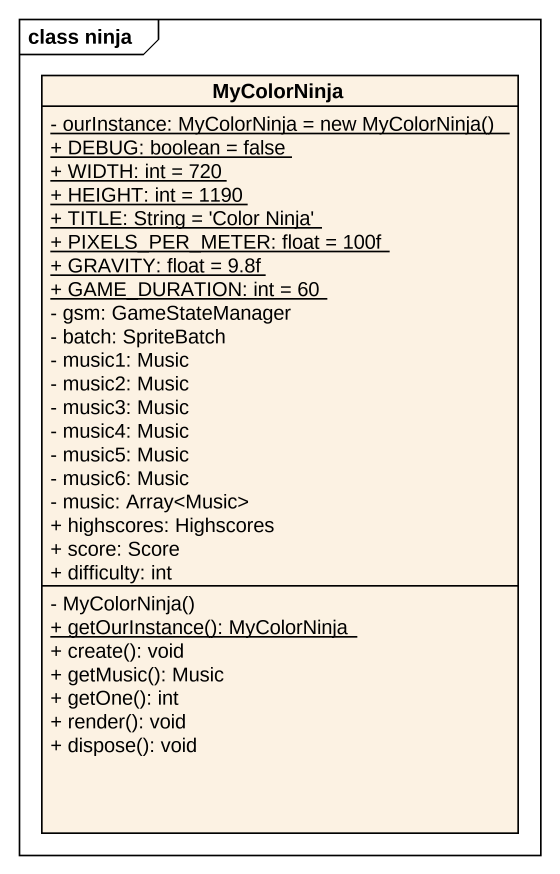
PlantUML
@startuml
mainframe class ninja
hide circle
hide empty members
skinparam classAttributeIconSize 0
class MyColorNinja {
  {static} {field} - ourInstance: MyColorNinja = new MyColorNinja()
  {static} + DEBUG: boolean = false
  {static} + WIDTH: int = 720
  {static} + HEIGHT: int = 1190
  {static} + TITLE: String = 'Color Ninja'
  {static} + PIXELS_PER_METER: float = 100f
  {static} + GRAVITY: float = 9.8f
  {static} + GAME_DURATION: int = 60
  - gsm: GameStateManager
  - batch: SpriteBatch
  - music1: Music
  - music2: Music
  - music3: Music
  - music4: Music
  - music5: Music
  - music6: Music
  - music: Array<Music>
  + highscores: Highscores
  + score: Score
  + difficulty: int
  - MyColorNinja()
  {static} + getOurInstance(): MyColorNinja
  + create(): void
  + getMusic(): Music
  + getOne(): int
  + render(): void
  + dispose(): void
}
@enduml
